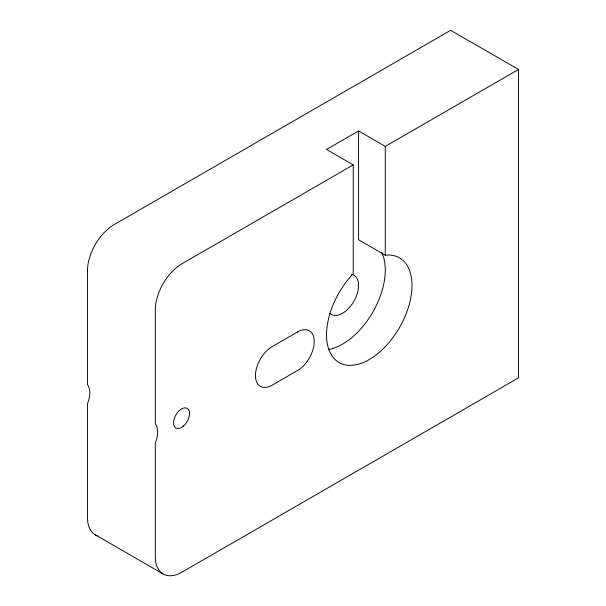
<?xml version="1.0" encoding="UTF-8"?>
<svg xmlns="http://www.w3.org/2000/svg" width="606" height="606" viewBox="0 0 606 606"><rect width="100%" height="100%" fill="white"/><g stroke="black" fill="none" stroke-linecap="round" stroke-linejoin="round"><path stroke-width="0.91" d="M385.28 146.394L358.57 130.972L326.52 149.477L353.23 164.893L353.23 273.7A60.433 34.89 -60 0 0 335.277 359.729A60.433 34.89 -60 0 0 403.225 320.506A60.433 34.89 -60 0 0 385.28 255.194L385.28 146.394L518.524 69.463L518.524 377.849L182.02 572.125A37.769 21.808 -60 0 1 155.31 556.702L155.31 442.948A22.664 13.082 -60 0 0 155.31 423.753L155.31 309.999A37.769 21.808 -60 0 1 182.02 263.739L353.23 164.893M518.524 69.463L450.69 30.3L114.186 224.576A37.769 21.808 -60 0 0 87.476 270.837L87.476 384.583A22.664 13.082 -60 0 1 87.476 403.785L87.476 517.539A37.769 21.808 -60 0 0 97.536 535.84M385.28 255.194L358.57 239.779L358.57 130.972M95.301 534.825L163.135 573.996M381.704 252.414A60.433 34.89 -60 0 1 373.804 310.37A60.433 34.89 -60 0 1 328.232 349.526M351.442 274.245A22.664 13.082 -60 0 1 354.245 300.667A22.664 13.082 -60 0 1 329.831 313.37M297.523 331.974L272.155 346.617A23.604 13.627 -60 0 0 255.459 375.531A23.604 13.627 -60 0 0 272.155 385.166L297.523 370.516A23.604 13.627 -60 0 0 314.219 341.61A23.604 13.627 -60 0 0 297.523 331.974M183.626 425.942A11.332 6.545 -60 0 0 187.216 408.391A11.332 6.545 -60 0 0 173.816 420.276A11.332 6.545 -60 0 0 183.626 425.942"/></g></svg>
